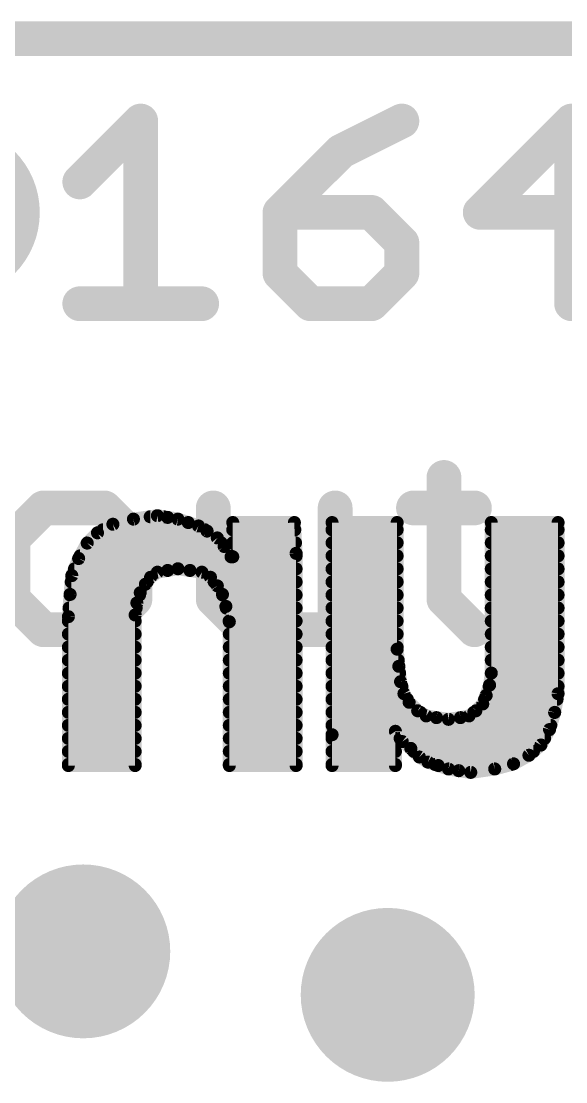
# Model space of a CAD drawing. Extents: x -8 to 103, y -21 to 29.
# Drawn here: x 6.24 to 9.42, y 14.22 to 20.42 of the extents above; entities that cross this region are included whole.
import ezdxf

# ---------------------------------------------------------------- set-up
doc = ezdxf.new("R2010")
doc.units = 0
for name, color, linetype in [('18', 110, 'CONTINUOUS'), ('20', 53, 'CONTINUOUS'), ('21', 41, 'CONTINUOUS'), ('22', 40, 'CONTINUOUS')]:
    doc.layers.add(name, color=color, linetype=linetype)

# ---------------------------------------------------------------- blocks, each defined once
blk = doc.blocks.new('ROUNDV')
at = {"const_width": 0.5}
blk.add_lwpolyline([(0, -0.25, 1), (0, 0.25, 1), (0, -0.25)], format="xyb", dxfattribs=at)

msp = doc.modelspace()

# ---------------------------------------------------------------- linework, layer by layer
at = {"layer": '20', "const_width": 0.2032}
msp.add_lwpolyline([(45.72, 20.32), (0, 20.32)], dxfattribs=at)
at = {"layer": '21', "const_width": 0.2032}
for points in [[(6.5836, 19.4824), (6.9395, 19.8383)], [(6.9395, 19.8383), (6.9395, 18.7706)], [(8.4648, 19.8383), (8.1089, 19.6604)], [(9.4562, 19.8383), (8.9224, 19.3045)], [(9.4562, 18.7706), (9.4562, 19.8383)], [(8.1089, 19.6604), (7.753, 19.3045)], [(7.753, 19.3045), (7.753, 18.9486)], [(8.2868, 19.3045), (7.753, 19.3045)], [(8.4648, 19.1265), (8.2868, 19.3045)], [(8.9224, 19.3045), (9.6342, 19.3045)], [(8.4648, 18.9486), (8.4648, 19.1265)], [(7.753, 18.9486), (7.9309, 18.7706)], [(8.2868, 18.7706), (8.4648, 18.9486)], [(6.5836, 18.7706), (7.2954, 18.7706)], [(7.9309, 18.7706), (8.2868, 18.7706)], [(8.7105, 17.7554), (8.7105, 17.0435)], [(6.3717, 17.5774), (6.1938, 17.3995)], [(6.7276, 17.5774), (6.3717, 17.5774)], [(6.9056, 17.3995), (6.7276, 17.5774)], [(7.3632, 17.5774), (7.3632, 17.0435)], [(8.075, 16.8656), (8.075, 17.5774)], [(8.5326, 17.5774), (8.8885, 17.5774)], [(6.1938, 17.3995), (6.1938, 17.0435)], [(6.9056, 17.0435), (6.9056, 17.3995)], [(6.1938, 17.0435), (6.3717, 16.8656)], [(6.7276, 16.8656), (6.9056, 17.0435)], [(7.3632, 17.0435), (7.5411, 16.8656)], [(8.7105, 17.0435), (8.8885, 16.8656)], [(6.3717, 16.8656), (6.7276, 16.8656)], [(7.5411, 16.8656), (8.075, 16.8656)]]:
    msp.add_lwpolyline(points, dxfattribs=at)
at = {"layer": '21', "const_width": 0.1016}
for points in [[(6.9903, 19.8383, 1), (6.8887, 19.8383)], [(6.9754, 19.8024, 1), (6.9036, 19.8742)], [(8.4875, 19.7929, 1), (8.4421, 19.8837)], [(9.507, 19.8383, 1), (9.4054, 19.8383)], [(9.4922, 19.8024, 1), (9.4203, 19.8742)], [(8.0862, 19.7058, 1), (8.1316, 19.6149)], [(8.1448, 19.6244, 1), (8.073, 19.6963)], [(6.5477, 19.5183, 1), (6.6195, 19.4465)], [(7.8038, 19.3045, 1), (7.7022, 19.3045)], [(7.753, 19.3553, 1), (7.753, 19.2537)], [(8.3228, 19.3404, 1), (8.2509, 19.2685)], [(8.2868, 19.2537, 1), (8.2868, 19.3553)], [(8.9224, 19.3553, 1), (8.9224, 19.2537)], [(7.7171, 19.3404, 1), (7.7889, 19.2685)], [(8.8865, 19.3404, 1), (8.9583, 19.2685)], [(8.5156, 19.1265, 1), (8.414, 19.1265)], [(8.4289, 19.0906, 1), (8.5007, 19.1624)], [(7.7889, 18.9845, 1), (7.7171, 18.9126)], [(8.5007, 18.9126, 1), (8.4289, 18.9845)], [(7.7022, 18.9486, 1), (7.8038, 18.9486)], [(8.414, 18.9486, 1), (8.5156, 18.9486)], [(6.5836, 18.8214, 1), (6.5836, 18.7198)], [(7.2954, 18.7198, 1), (7.2954, 18.8214)], [(7.9309, 18.8214, 1), (7.9309, 18.7198)], [(7.895, 18.7347, 1), (7.9669, 18.8065)], [(8.2509, 18.8065, 1), (8.3228, 18.7347)], [(8.2868, 18.7198, 1), (8.2868, 18.8214)], [(6.8887, 18.7706, 1), (6.9903, 18.7706)], [(9.4054, 18.7706, 1), (9.507, 18.7706)], [(8.7613, 17.7554, 1), (8.6597, 17.7554)], [(6.3717, 17.6282, 1), (6.3717, 17.5266)], [(6.4077, 17.5415, 1), (6.3358, 17.6133)], [(6.7636, 17.6133, 1), (6.6917, 17.5415)], [(6.7276, 17.5266, 1), (6.7276, 17.6282)], [(7.414, 17.5774, 1), (7.3124, 17.5774)], [(8.1258, 17.5774, 1), (8.0242, 17.5774)], [(8.5326, 17.6282, 1), (8.5326, 17.5266)], [(8.8885, 17.5266, 1), (8.8885, 17.6282)], [(6.2446, 17.3995, 1), (6.143, 17.3995)], [(6.1579, 17.4354, 1), (6.2297, 17.3635)], [(6.9564, 17.3995, 1), (6.8548, 17.3995)], [(6.8697, 17.3635, 1), (6.9415, 17.4354)], [(6.2297, 17.0795, 1), (6.1579, 17.0076)], [(6.9415, 17.0076, 1), (6.8697, 17.0795)], [(7.3991, 17.0795, 1), (7.3273, 17.0076)], [(8.7464, 17.0795, 1), (8.6746, 17.0076)], [(6.143, 17.0435, 1), (6.2446, 17.0435)], [(6.8548, 17.0435, 1), (6.9564, 17.0435)], [(7.3124, 17.0435, 1), (7.414, 17.0435)], [(8.6597, 17.0435, 1), (8.7613, 17.0435)], [(6.3717, 16.9164, 1), (6.3717, 16.8148)], [(6.3358, 16.8297, 1), (6.4077, 16.9015)], [(6.6917, 16.9015, 1), (6.7636, 16.8297)], [(6.7276, 16.8148, 1), (6.7276, 16.9164)], [(7.5411, 16.9164, 1), (7.5411, 16.8148)], [(7.5052, 16.8297, 1), (7.5771, 16.9015)], [(8.075, 16.8148, 1), (8.075, 16.9164)], [(8.8526, 16.8297, 1), (8.9244, 16.9015)], [(8.0242, 16.8656, 1), (8.1258, 16.8656)]]:
    msp.add_lwpolyline(points, format="xyb", dxfattribs=at)
at = {"layer": '22', "const_width": 0.0762}
for points in [[(6.897, 17.512), (6.777, 17.482)], [(7.037, 17.532), (6.897, 17.512)], [(6.995, 17.526), (7.073, 17.526)], [(7.097, 17.522), (7.037, 17.532)], [(7.157, 17.512), (7.097, 17.522)], [(7.217, 17.492), (7.157, 17.512)], [(6.777, 17.482), (6.687, 17.432)], [(6.719, 17.4498), (7.314, 17.4498)], [(7.277, 17.472), (7.217, 17.492)], [(7.327, 17.442), (7.277, 17.472)], [(7.387, 17.402), (7.327, 17.442)], [(7.837, 17.492), (7.477, 17.492)], [(7.477, 17.492), (7.477, 17.292)], [(7.477, 17.4498), (7.8393, 17.4498)], [(7.847, 17.312), (7.837, 17.492)], [(8.437, 17.492), (8.057, 17.492)], [(8.057, 17.492), (8.057, 16.252)], [(8.057, 17.4498), (8.437, 17.4498)], [(8.437, 16.752), (8.437, 17.492)], [(9.377, 17.492), (8.987, 17.492)], [(8.987, 17.492), (8.987, 16.612)], [(8.987, 17.4498), (9.377, 17.4498)], [(9.377, 16.492), (9.377, 17.492)], [(6.687, 17.432), (6.627, 17.372)], [(7.427, 17.352), (7.387, 17.402)], [(6.627, 17.372), (6.577, 17.282)], [(6.6286, 17.3736), (7.4097, 17.3736)], [(7.467, 17.292), (7.427, 17.352)], [(7.477, 17.3736), (7.8436, 17.3736)], [(8.057, 17.3736), (8.437, 17.3736)], [(8.987, 17.3736), (9.377, 17.3736)], [(6.577, 17.282), (6.537, 17.182)], [(6.5856, 17.2974), (7.4634, 17.2974)], [(7.477, 17.292), (7.467, 17.292)], [(7.477, 17.2974), (7.847, 17.2974)], [(7.847, 16.072), (7.847, 17.312)], [(8.057, 17.2974), (8.437, 17.2974)], [(8.987, 17.2974), (9.377, 17.2974)], [(6.5527, 17.2212), (7.1522, 17.2212)], [(6.997, 17.172), (7.037, 17.202)], [(7.037, 17.202), (7.097, 17.212)], [(7.097, 17.212), (7.157, 17.222)], [(7.157, 17.222), (7.227, 17.212)], [(7.1626, 17.2212), (7.847, 17.2212)], [(7.227, 17.212), (7.297, 17.202)], [(7.297, 17.202), (7.347, 17.172)], [(8.057, 17.2212), (8.437, 17.2212)], [(8.987, 17.2212), (9.377, 17.2212)], [(6.537, 17.182), (6.527, 17.072)], [(6.5336, 17.145), (6.9768, 17.145)], [(6.937, 17.082), (6.967, 17.132)], [(6.967, 17.132), (6.997, 17.172)], [(7.347, 17.172), (7.387, 17.122)], [(7.3686, 17.145), (7.847, 17.145)], [(8.057, 17.145), (8.437, 17.145)], [(8.987, 17.145), (9.377, 17.145)], [(6.527, 17.072), (6.517, 16.942)], [(6.5268, 17.0688), (6.9326, 17.0688)], [(6.917, 17.022), (6.937, 17.082)], [(7.387, 17.122), (7.417, 17.072)], [(7.417, 17.072), (7.437, 17.002)], [(7.4179, 17.0688), (7.847, 17.0688)], [(8.057, 17.0688), (8.437, 17.0688)], [(8.987, 17.0688), (9.377, 17.0688)], [(6.907, 16.952), (6.917, 17.022)], [(6.5209, 16.9926), (6.9128, 16.9926)], [(6.907, 16.072), (6.907, 16.952)], [(7.437, 17.002), (7.457, 16.912)], [(7.4391, 16.9926), (7.847, 16.9926)], [(8.057, 16.9926), (8.437, 16.9926)], [(8.987, 16.9926), (9.377, 16.9926)], [(6.517, 16.942), (6.517, 16.072)], [(6.517, 16.9164), (6.907, 16.9164)], [(7.456, 16.9164), (7.847, 16.9164)], [(7.457, 16.912), (7.457, 16.072)], [(8.057, 16.9164), (8.437, 16.9164)], [(8.987, 16.9164), (9.377, 16.9164)], [(6.517, 16.8402), (6.907, 16.8402)], [(7.457, 16.8402), (7.847, 16.8402)], [(8.057, 16.8402), (8.437, 16.8402)], [(8.987, 16.8402), (9.377, 16.8402)], [(6.517, 16.764), (6.907, 16.764)], [(7.457, 16.764), (7.847, 16.764)], [(8.057, 16.764), (8.437, 16.764)], [(8.987, 16.764), (9.377, 16.764)], [(8.447, 16.652), (8.437, 16.752)], [(6.517, 16.6878), (6.907, 16.6878)], [(7.457, 16.6878), (7.847, 16.6878)], [(8.057, 16.6878), (8.4434, 16.6878)], [(8.457, 16.562), (8.447, 16.652)], [(8.987, 16.6878), (9.377, 16.6878)], [(6.517, 16.6116), (6.907, 16.6116)], [(7.457, 16.6116), (7.847, 16.6116)], [(8.057, 16.6116), (8.4515, 16.6116)], [(8.987, 16.612), (8.977, 16.542)], [(8.9869, 16.6116), (9.377, 16.6116)], [(6.517, 16.5354), (6.907, 16.5354)], [(7.457, 16.5354), (7.847, 16.5354)], [(8.057, 16.5354), (8.4646, 16.5354)], [(8.477, 16.492), (8.457, 16.562)], [(8.977, 16.542), (8.957, 16.482)], [(8.9748, 16.5354), (9.377, 16.5354)], [(6.517, 16.4592), (6.907, 16.4592)], [(7.457, 16.4592), (7.847, 16.4592)], [(8.057, 16.4592), (8.4967, 16.4592)], [(8.507, 16.442), (8.477, 16.492)], [(8.957, 16.482), (8.937, 16.432)], [(8.9479, 16.4592), (9.371, 16.4592)], [(9.357, 16.382), (9.377, 16.492)], [(8.557, 16.392), (8.507, 16.442)], [(8.607, 16.362), (8.557, 16.392)], [(8.897, 16.392), (8.857, 16.362)], [(8.937, 16.432), (8.897, 16.392)], [(6.517, 16.383), (6.907, 16.383)], [(7.457, 16.383), (7.847, 16.383)], [(8.057, 16.383), (8.572, 16.383)], [(8.667, 16.352), (8.607, 16.362)], [(8.737, 16.342), (8.667, 16.352)], [(8.807, 16.352), (8.737, 16.342)], [(8.857, 16.362), (8.807, 16.352)], [(8.885, 16.383), (9.3572, 16.383)], [(9.327, 16.282), (9.357, 16.382)], [(6.517, 16.3068), (6.907, 16.3068)], [(7.457, 16.3068), (7.847, 16.3068)], [(8.057, 16.3068), (9.3344, 16.3068)], [(8.427, 16.072), (8.427, 16.272)], [(8.427, 16.272), (8.467, 16.212)], [(9.277, 16.192), (9.327, 16.282)], [(6.517, 16.2306), (6.907, 16.2306)], [(7.457, 16.2306), (7.847, 16.2306)], [(8.057, 16.252), (8.057, 16.072)], [(8.057, 16.2306), (8.427, 16.2306)], [(8.4546, 16.2306), (9.2984, 16.2306)], [(8.467, 16.212), (8.517, 16.172)], [(6.517, 16.1544), (6.907, 16.1544)], [(7.457, 16.1544), (7.847, 16.1544)], [(8.057, 16.1544), (8.427, 16.1544)], [(8.517, 16.172), (8.567, 16.122)], [(8.5346, 16.1544), (9.2331, 16.1544)], [(9.207, 16.132), (9.277, 16.192)], [(6.517, 16.0782), (6.907, 16.0782)], [(7.457, 16.0782), (7.847, 16.0782)], [(8.057, 16.0782), (8.427, 16.0782)], [(8.567, 16.122), (8.617, 16.092)], [(8.617, 16.092), (8.677, 16.072)], [(8.6584, 16.0782), (9.1031, 16.0782)], [(9.007, 16.052), (9.117, 16.082)], [(9.117, 16.082), (9.207, 16.132)], [(6.517, 16.072), (6.907, 16.072)], [(7.457, 16.072), (7.847, 16.072)], [(8.057, 16.072), (8.427, 16.072)], [(8.677, 16.072), (8.737, 16.052)], [(8.737, 16.052), (8.797, 16.042)], [(8.797, 16.042), (8.867, 16.032)], [(8.867, 16.032), (9.007, 16.052)]]:
    msp.add_lwpolyline(points, dxfattribs=at)
at = {"layer": '22', "const_width": 0.0381}
for points in [[(6.8943, 17.5309, 1), (6.8997, 17.4931)], [(6.9016, 17.4935, 1), (6.8924, 17.5305)], [(6.995, 17.545, 1), (6.995, 17.5069)], [(7.0401, 17.5508, 1), (7.0339, 17.5132)], [(7.0397, 17.5131, 1), (7.0343, 17.5509)], [(7.073, 17.5069, 1), (7.073, 17.545)], [(7.1001, 17.5408, 1), (7.0939, 17.5032)], [(7.0939, 17.5032, 1), (7.1001, 17.5408)], [(7.163, 17.5301, 1), (7.151, 17.4939)], [(7.1539, 17.4932, 1), (7.1601, 17.5308)], [(6.719, 17.4688, 1), (6.719, 17.4307)], [(6.7724, 17.5005, 1), (6.7816, 17.4635)], [(6.7863, 17.4653, 1), (6.7677, 17.4987)], [(7.223, 17.5101, 1), (7.211, 17.4739)], [(7.211, 17.4739, 1), (7.223, 17.5101)], [(7.2868, 17.4883, 1), (7.2672, 17.4557)], [(7.271, 17.4539, 1), (7.283, 17.4901)], [(7.3376, 17.4579, 1), (7.3164, 17.4261)], [(7.314, 17.4307, 1), (7.314, 17.4688)], [(7.3172, 17.4257, 1), (7.3368, 17.4583)], [(7.477, 17.5111, 1), (7.477, 17.473)], [(7.477, 17.4688, 1), (7.477, 17.4307)], [(7.4961, 17.492, 1), (7.458, 17.492)], [(7.856, 17.4931, 1), (7.818, 17.4909)], [(7.837, 17.473, 1), (7.837, 17.5111)], [(7.8393, 17.4307, 1), (7.8393, 17.4688)], [(8.057, 17.5111, 1), (8.057, 17.473)], [(8.057, 17.4688, 1), (8.057, 17.4307)], [(8.0761, 17.492, 1), (8.038, 17.492)], [(8.4561, 17.492, 1), (8.418, 17.492)], [(8.437, 17.473, 1), (8.437, 17.5111)], [(8.437, 17.4307, 1), (8.437, 17.4688)], [(8.987, 17.5111, 1), (8.987, 17.473)], [(9.0061, 17.492, 1), (8.968, 17.492)], [(8.987, 17.4688, 1), (8.987, 17.4307)], [(9.3961, 17.492, 1), (9.358, 17.492)], [(9.377, 17.473, 1), (9.377, 17.5111)], [(9.377, 17.4307, 1), (9.377, 17.4688)], [(6.6777, 17.4487, 1), (6.6963, 17.4153)], [(6.7005, 17.4185, 1), (6.6735, 17.4455)], [(7.4019, 17.4139, 1), (7.3721, 17.3901)], [(7.3764, 17.3861, 1), (7.3976, 17.4179)], [(6.6135, 17.3855, 1), (6.6405, 17.3585)], [(6.6286, 17.3926, 1), (6.6286, 17.3545)], [(6.6437, 17.3627, 1), (6.6103, 17.3813)], [(7.4429, 17.3626, 1), (7.4111, 17.3414)], [(7.4097, 17.3545, 1), (7.4097, 17.3926)], [(7.4121, 17.3401, 1), (7.4419, 17.3639)], [(7.477, 17.3926, 1), (7.477, 17.3545)], [(7.8436, 17.3545, 1), (7.8436, 17.3926)], [(8.057, 17.3926, 1), (8.057, 17.3545)], [(8.437, 17.3545, 1), (8.437, 17.3926)], [(8.987, 17.3926, 1), (8.987, 17.3545)], [(9.377, 17.3545, 1), (9.377, 17.3926)], [(6.5603, 17.2913, 1), (6.5937, 17.2727)], [(6.5947, 17.2749, 1), (6.5593, 17.2891)], [(6.5856, 17.3164, 1), (6.5856, 17.2783)], [(7.467, 17.3111, 1), (7.467, 17.273)], [(7.4511, 17.2814, 1), (7.4829, 17.3026)], [(7.477, 17.3164, 1), (7.477, 17.2783)], [(7.458, 17.292, 1), (7.4961, 17.292)], [(7.4634, 17.2783, 1), (7.4634, 17.3164)], [(7.477, 17.273, 1), (7.477, 17.3111)], [(7.828, 17.3109, 1), (7.866, 17.3131)], [(7.8661, 17.312, 1), (7.828, 17.312)], [(7.847, 17.2783, 1), (7.847, 17.3164)], [(8.057, 17.3164, 1), (8.057, 17.2783)], [(8.437, 17.2783, 1), (8.437, 17.3164)], [(8.987, 17.3164, 1), (8.987, 17.2783)], [(9.377, 17.2783, 1), (9.377, 17.3164)], [(6.5527, 17.2402, 1), (6.5527, 17.2021)], [(7.0339, 17.2208, 1), (7.0401, 17.1832)], [(7.0484, 17.1868, 1), (7.0256, 17.2172)], [(7.0939, 17.2308, 1), (7.1001, 17.1932)], [(7.1001, 17.1932, 1), (7.0939, 17.2308)], [(7.1597, 17.2409, 1), (7.1543, 17.2031)], [(7.1626, 17.2402, 1), (7.1626, 17.2021)], [(7.1522, 17.2021, 1), (7.1522, 17.2402)], [(7.1601, 17.2032, 1), (7.1539, 17.2408)], [(7.2297, 17.2309, 1), (7.2243, 17.1931)], [(7.2243, 17.1931, 1), (7.2297, 17.2309)], [(7.3068, 17.2183, 1), (7.2872, 17.1857)], [(7.2943, 17.1831, 1), (7.2997, 17.2209)], [(7.847, 17.2021, 1), (7.847, 17.2402)], [(8.057, 17.2402, 1), (8.057, 17.2021)], [(8.437, 17.2021, 1), (8.437, 17.2402)], [(8.987, 17.2402, 1), (8.987, 17.2021)], [(9.377, 17.2021, 1), (9.377, 17.2402)], [(6.5336, 17.164, 1), (6.5336, 17.1259)], [(6.556, 17.1803, 1), (6.518, 17.1837)], [(6.5193, 17.1891, 1), (6.5547, 17.1749)], [(6.9833, 17.1222, 1), (6.9507, 17.1418)], [(6.9768, 17.1259, 1), (6.9768, 17.164)], [(6.9856, 17.1872, 1), (7.0084, 17.1568)], [(7.0122, 17.1606, 1), (6.9818, 17.1834)], [(7.3619, 17.1839, 1), (7.3321, 17.1601)], [(7.3372, 17.1557, 1), (7.3568, 17.1883)], [(7.3686, 17.164, 1), (7.3686, 17.1259)], [(7.847, 17.1259, 1), (7.847, 17.164)], [(8.057, 17.164, 1), (8.057, 17.1259)], [(8.437, 17.1259, 1), (8.437, 17.164)], [(8.987, 17.164, 1), (8.987, 17.1259)], [(9.377, 17.1259, 1), (9.377, 17.164)], [(6.5268, 17.0878, 1), (6.5268, 17.0497)], [(6.546, 17.0705, 1), (6.508, 17.0735)], [(6.9207, 17.0918, 1), (6.9533, 17.0722)], [(6.9551, 17.076, 1), (6.9189, 17.088)], [(6.9326, 17.0497, 1), (6.9326, 17.0878)], [(6.9518, 17.1434, 1), (6.9822, 17.1206)], [(7.4033, 17.1318, 1), (7.3707, 17.1122)], [(7.3721, 17.1101, 1), (7.4019, 17.1339)], [(7.4353, 17.0772, 1), (7.3987, 17.0668)], [(7.4179, 17.0878, 1), (7.4179, 17.0497)], [(7.847, 17.0497, 1), (7.847, 17.0878)], [(8.057, 17.0878, 1), (8.057, 17.0497)], [(8.437, 17.0497, 1), (8.437, 17.0878)], [(8.987, 17.0878, 1), (8.987, 17.0497)], [(9.377, 17.0497, 1), (9.377, 17.0878)], [(6.508, 17.0737, 1), (6.546, 17.0703)], [(6.8989, 17.028, 1), (6.9351, 17.016)], [(6.9359, 17.0193, 1), (6.8981, 17.0247)], [(7.4007, 17.0622, 1), (7.4333, 17.0818)], [(6.5209, 17.0116, 1), (6.5209, 16.9735)], [(6.9261, 16.952, 1), (6.888, 16.952)], [(6.9128, 16.9735, 1), (6.9128, 17.0116)], [(7.4556, 17.0061, 1), (7.4184, 16.9979)], [(7.4187, 16.9968, 1), (7.4553, 17.0072)], [(7.4391, 17.0116, 1), (7.4391, 16.9735)], [(7.847, 16.9735, 1), (7.847, 17.0116)], [(8.057, 17.0116, 1), (8.057, 16.9735)], [(8.437, 16.9735, 1), (8.437, 17.0116)], [(8.987, 17.0116, 1), (8.987, 16.9735)], [(9.377, 16.9735, 1), (9.377, 17.0116)], [(6.498, 16.9435, 1), (6.536, 16.9405)], [(6.517, 16.9354, 1), (6.517, 16.8973)], [(6.5361, 16.942, 1), (6.498, 16.942)], [(6.8881, 16.9547, 1), (6.9259, 16.9493)], [(6.907, 16.8973, 1), (6.907, 16.9354)], [(7.456, 16.9354, 1), (7.456, 16.8973)], [(7.4761, 16.912, 1), (7.438, 16.912)], [(7.4384, 16.9079, 1), (7.4756, 16.9161)], [(7.847, 16.8973, 1), (7.847, 16.9354)], [(8.057, 16.9354, 1), (8.057, 16.8973)], [(8.437, 16.8973, 1), (8.437, 16.9354)], [(8.987, 16.9354, 1), (8.987, 16.8973)], [(9.377, 16.8973, 1), (9.377, 16.9354)], [(6.517, 16.8592, 1), (6.517, 16.8211)], [(6.907, 16.8211, 1), (6.907, 16.8592)], [(7.457, 16.8592, 1), (7.457, 16.8211)], [(7.847, 16.8211, 1), (7.847, 16.8592)], [(8.057, 16.8592, 1), (8.057, 16.8211)], [(8.437, 16.8211, 1), (8.437, 16.8592)], [(8.987, 16.8592, 1), (8.987, 16.8211)], [(9.377, 16.8211, 1), (9.377, 16.8592)], [(6.517, 16.783, 1), (6.517, 16.7449)], [(6.907, 16.7449, 1), (6.907, 16.783)], [(7.457, 16.783, 1), (7.457, 16.7449)], [(7.847, 16.7449, 1), (7.847, 16.783)], [(8.057, 16.783, 1), (8.057, 16.7449)], [(8.437, 16.7449, 1), (8.437, 16.783)], [(8.987, 16.783, 1), (8.987, 16.7449)], [(9.377, 16.7449, 1), (9.377, 16.783)], [(8.456, 16.7539, 1), (8.418, 16.7501)], [(8.418, 16.752, 1), (8.4561, 16.752)], [(6.517, 16.7068, 1), (6.517, 16.6687)], [(6.907, 16.6687, 1), (6.907, 16.7068)], [(7.457, 16.7068, 1), (7.457, 16.6687)], [(7.847, 16.6687, 1), (7.847, 16.7068)], [(8.057, 16.7068, 1), (8.057, 16.6687)], [(8.4659, 16.6541, 1), (8.4281, 16.6499)], [(8.428, 16.6501, 1), (8.466, 16.6539)], [(8.4434, 16.6687, 1), (8.4434, 16.7068)], [(8.987, 16.7068, 1), (8.987, 16.6687)], [(9.377, 16.6687, 1), (9.377, 16.7068)], [(6.517, 16.6306, 1), (6.517, 16.5925)], [(6.907, 16.5925, 1), (6.907, 16.6306)], [(7.457, 16.6306, 1), (7.457, 16.5925)], [(7.847, 16.5925, 1), (7.847, 16.6306)], [(8.057, 16.6306, 1), (8.057, 16.5925)], [(8.4515, 16.5925, 1), (8.4515, 16.6306)], [(8.9869, 16.6306, 1), (8.9869, 16.5925)], [(8.968, 16.612, 1), (9.0061, 16.612)], [(9.0059, 16.6093, 1), (8.9681, 16.6147)], [(9.377, 16.5925, 1), (9.377, 16.6306)], [(6.517, 16.5544, 1), (6.517, 16.5163)], [(6.907, 16.5163, 1), (6.907, 16.5544)], [(7.457, 16.5544, 1), (7.457, 16.5163)], [(7.847, 16.5163, 1), (7.847, 16.5544)], [(8.057, 16.5544, 1), (8.057, 16.5163)], [(8.4753, 16.5672, 1), (8.4387, 16.5568)], [(8.4381, 16.5599, 1), (8.4759, 16.5641)], [(8.4646, 16.5163, 1), (8.4646, 16.5544)], [(8.9748, 16.5544, 1), (8.9748, 16.5163)], [(8.9581, 16.5447, 1), (8.9959, 16.5393)], [(8.9951, 16.536, 1), (8.9589, 16.548)], [(9.377, 16.5163, 1), (9.377, 16.5544)], [(6.517, 16.4782, 1), (6.517, 16.4401)], [(6.907, 16.4401, 1), (6.907, 16.4782)], [(7.457, 16.4782, 1), (7.457, 16.4401)], [(7.847, 16.4401, 1), (7.847, 16.4782)], [(8.057, 16.4782, 1), (8.057, 16.4401)], [(8.4933, 16.5018, 1), (8.4607, 16.4822)], [(8.4587, 16.4868, 1), (8.4953, 16.4972)], [(8.4967, 16.4401, 1), (8.4967, 16.4782)], [(8.9479, 16.4782, 1), (8.9479, 16.4401)], [(8.9389, 16.488, 1), (8.9751, 16.476)], [(8.9747, 16.4749, 1), (8.9393, 16.4891)], [(9.358, 16.492, 1), (9.3961, 16.492)], [(9.3957, 16.4886, 1), (9.3583, 16.4954)], [(9.371, 16.4401, 1), (9.371, 16.4782)], [(8.5205, 16.4555, 1), (8.4935, 16.4285)], [(8.4907, 16.4322, 1), (8.5233, 16.4518)], [(8.5668, 16.4083, 1), (8.5472, 16.3757)], [(8.5435, 16.3785, 1), (8.5705, 16.4055)], [(8.8835, 16.4055, 1), (8.9105, 16.3785)], [(8.9084, 16.3768, 1), (8.8856, 16.4072)], [(8.9193, 16.4391, 1), (8.9547, 16.4249)], [(8.9505, 16.4185, 1), (8.9235, 16.4455)], [(6.517, 16.402, 1), (6.517, 16.3639)], [(6.907, 16.3639, 1), (6.907, 16.402)], [(7.457, 16.402, 1), (7.457, 16.3639)], [(7.847, 16.3639, 1), (7.847, 16.402)], [(8.057, 16.402, 1), (8.057, 16.3639)], [(8.572, 16.3639, 1), (8.572, 16.402)], [(8.6101, 16.3808, 1), (8.6039, 16.3432)], [(8.5972, 16.3457, 1), (8.6168, 16.3783)], [(8.6697, 16.3709, 1), (8.6643, 16.3331)], [(8.6639, 16.3332, 1), (8.6701, 16.3708)], [(8.7343, 16.3609, 1), (8.7397, 16.3231)], [(8.7343, 16.3231, 1), (8.7397, 16.3609)], [(8.8033, 16.3707, 1), (8.8107, 16.3333)], [(8.8097, 16.3331, 1), (8.8043, 16.3709)], [(8.8456, 16.3772, 1), (8.8684, 16.3468)], [(8.8607, 16.3433, 1), (8.8533, 16.3807)], [(8.885, 16.402, 1), (8.885, 16.3639)], [(9.3383, 16.3854, 1), (9.3757, 16.3786)], [(9.3752, 16.3765, 1), (9.3388, 16.3875)], [(9.3572, 16.3639, 1), (9.3572, 16.402)], [(6.517, 16.3258, 1), (6.517, 16.2877)], [(6.907, 16.2877, 1), (6.907, 16.3258)], [(7.457, 16.3258, 1), (7.457, 16.2877)], [(7.847, 16.2877, 1), (7.847, 16.3258)], [(8.057, 16.3258, 1), (8.057, 16.2877)], [(8.4429, 16.2826, 1), (8.4111, 16.2614)], [(8.446, 16.272, 1), (8.4079, 16.272)], [(9.3088, 16.2875, 1), (9.3452, 16.2765)], [(9.3437, 16.2727, 1), (9.3103, 16.2913)], [(9.3344, 16.2877, 1), (9.3344, 16.3258)], [(6.517, 16.2496, 1), (6.517, 16.2115)], [(6.907, 16.2115, 1), (6.907, 16.2496)], [(7.457, 16.2496, 1), (7.457, 16.2115)], [(7.847, 16.2115, 1), (7.847, 16.2496)], [(8.057, 16.2496, 1), (8.057, 16.2115)], [(8.0761, 16.252, 1), (8.038, 16.252)], [(8.038, 16.252, 1), (8.0761, 16.252)], [(8.427, 16.2115, 1), (8.427, 16.2496)], [(8.4546, 16.2496, 1), (8.4546, 16.2115)], [(8.4789, 16.2269, 1), (8.4551, 16.1971)], [(8.4511, 16.2014, 1), (8.4829, 16.2226)], [(9.2984, 16.2115, 1), (9.2984, 16.2496)], [(6.517, 16.1735, 1), (6.517, 16.1354)], [(6.907, 16.1354, 1), (6.907, 16.1735)], [(7.457, 16.1735, 1), (7.457, 16.1354)], [(7.847, 16.1354, 1), (7.847, 16.1735)], [(8.057, 16.1735, 1), (8.057, 16.1354)], [(8.427, 16.1354, 1), (8.427, 16.1735)], [(8.5305, 16.1855, 1), (8.5035, 16.1585)], [(8.5051, 16.1571, 1), (8.5289, 16.1869)], [(8.5346, 16.1735, 1), (8.5346, 16.1354)], [(9.2331, 16.1354, 1), (9.2331, 16.1735)], [(9.2603, 16.2013, 1), (9.2937, 16.1827)], [(9.2894, 16.1775, 1), (9.2646, 16.2065)], [(6.517, 16.0973, 1), (6.517, 16.0592)], [(6.907, 16.0592, 1), (6.907, 16.0973)], [(7.457, 16.0973, 1), (7.457, 16.0592)], [(7.847, 16.0592, 1), (7.847, 16.0973)], [(8.057, 16.0973, 1), (8.057, 16.0592)], [(8.427, 16.0592, 1), (8.427, 16.0973)], [(8.5768, 16.1383, 1), (8.5572, 16.1057)], [(8.5535, 16.1085, 1), (8.5805, 16.1355)], [(8.623, 16.1101, 1), (8.611, 16.0739)], [(8.6072, 16.0757, 1), (8.6268, 16.1083)], [(8.6584, 16.0973, 1), (8.6584, 16.0592)], [(9.1077, 16.0987, 1), (9.1263, 16.0653)], [(9.1031, 16.0592, 1), (9.1031, 16.0973)], [(9.122, 16.0636, 1), (9.112, 16.1004)], [(9.1946, 16.1465, 1), (9.2194, 16.1175)], [(9.2163, 16.1153, 1), (9.1977, 16.1487)], [(6.517, 16.091, 1), (6.517, 16.0529)], [(6.498, 16.072, 1), (6.5361, 16.072)], [(6.888, 16.072, 1), (6.9261, 16.072)], [(6.907, 16.0529, 1), (6.907, 16.091)], [(7.457, 16.091, 1), (7.457, 16.0529)], [(7.438, 16.072, 1), (7.4761, 16.072)], [(7.828, 16.072, 1), (7.8661, 16.072)], [(7.847, 16.0529, 1), (7.847, 16.091)], [(8.057, 16.091, 1), (8.057, 16.0529)], [(8.038, 16.072, 1), (8.0761, 16.072)], [(8.4079, 16.072, 1), (8.446, 16.072)], [(8.427, 16.0529, 1), (8.427, 16.091)], [(8.683, 16.0901, 1), (8.671, 16.0539)], [(8.671, 16.0539, 1), (8.683, 16.0901)], [(8.7401, 16.0708, 1), (8.7339, 16.0332)], [(8.731, 16.0339, 1), (8.743, 16.0701)], [(8.7997, 16.0609, 1), (8.7943, 16.0231)], [(8.7939, 16.0232, 1), (8.8001, 16.0608)], [(8.8643, 16.0509, 1), (8.8697, 16.0131)], [(8.8643, 16.0131, 1), (8.8697, 16.0509)], [(9.002, 16.0704, 1), (9.012, 16.0336)], [(9.0097, 16.0331, 1), (9.0043, 16.0709)]]:
    msp.add_lwpolyline(points, format="xyb", dxfattribs=at)

# ---------------------------------------------------------------- block references
at = {"layer": '18', "xscale": 1.016, "yscale": 1.016}
for p in [(5.842, 19.304), (5.842, 19.304), (6.604, 14.986), (6.604, 14.986), (8.382, 14.732), (8.382, 14.732)]:
    msp.add_blockref('ROUNDV', p, dxfattribs=at)

doc.saveas('drawing.dxf')
